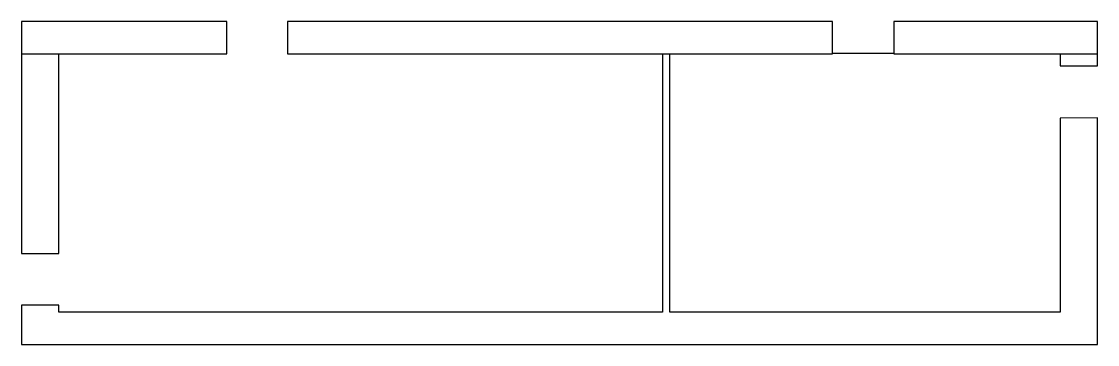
# Model space of a CAD drawing. Extents: x 5375 to 13720, y -1252 to 1252.
import ezdxf

# ---------------------------------------------------------------- set-up
doc = ezdxf.new("R2010")
doc.units = 0
doc.header["$MEASUREMENT"] = 0
doc.layers.add('SECTIONCUTEDGES', color=7, linetype='CONTINUOUS')

msp = doc.modelspace()

# ---------------------------------------------------------------- linework, layer by layer
at = {"layer": 'SECTIONCUTEDGES'}
for p, q in [((6966.9, 1251.6), (5375.2, 1251.6)), ((5375.2, 1251.6), (5375.2, 1001.6)), ((6966.9, 1001.6), (6966.9, 1251.6)), ((11666.3, 1251.6), (7438, 1251.6)), ((7438, 1251.6), (7438, 1001.6)), ((11666.3, 1001.6), (11666.3, 1251.6)), ((13720.4, 1251.6), (12141.5, 1251.6)), ((12141.5, 1251.6), (12141.5, 1001.6)), ((13720.4, 1001.6), (13720.4, 1251.6)), ((5375.2, 1001.6), (6966.9, 1001.6)), ((7438, 1001.6), (11666.3, 1001.6)), ((12140.8, 1003), (11665.8, 1003)), ((12141.5, 1001.6), (13720.4, 1001.6)), ((5375.2, 998.4), (5375.2, -547)), ((5663.8, 998.4), (5375.2, 998.4)), ((5663.8, -547), (5663.8, 998.4)), ((10403.8, 998.4), (10346, 998.4)), ((10346, 998.4), (10346, -1001.6)), ((10403.8, -1001.6), (10403.8, 998.4)), ((13431.7, 998.4), (13431.7, 907.2)), ((13720.4, 998.4), (13431.7, 998.4)), ((13720.4, 907.6), (13720.4, 998.4)), ((13431.7, 907.2), (13720.4, 907.6)), ((13720.4, 505.3), (13431.7, 502.9)), ((13431.7, 502.9), (13431.7, -1001.6)), ((13720.4, -1251.6), (13720.4, 505.3)), ((5375.2, -547), (5663.8, -547)), ((5375.2, -947), (5375.2, -1251.6)), ((5663.8, -947), (5375.2, -947)), ((5663.8, -1001.6), (5663.8, -947)), ((10346, -1001.6), (5663.8, -1001.6)), ((13431.7, -1001.6), (10403.8, -1001.6)), ((5375.2, -1251.6), (13720.4, -1251.6))]:
    msp.add_line(p, q, dxfattribs=at)

doc.saveas('drawing.dxf')
